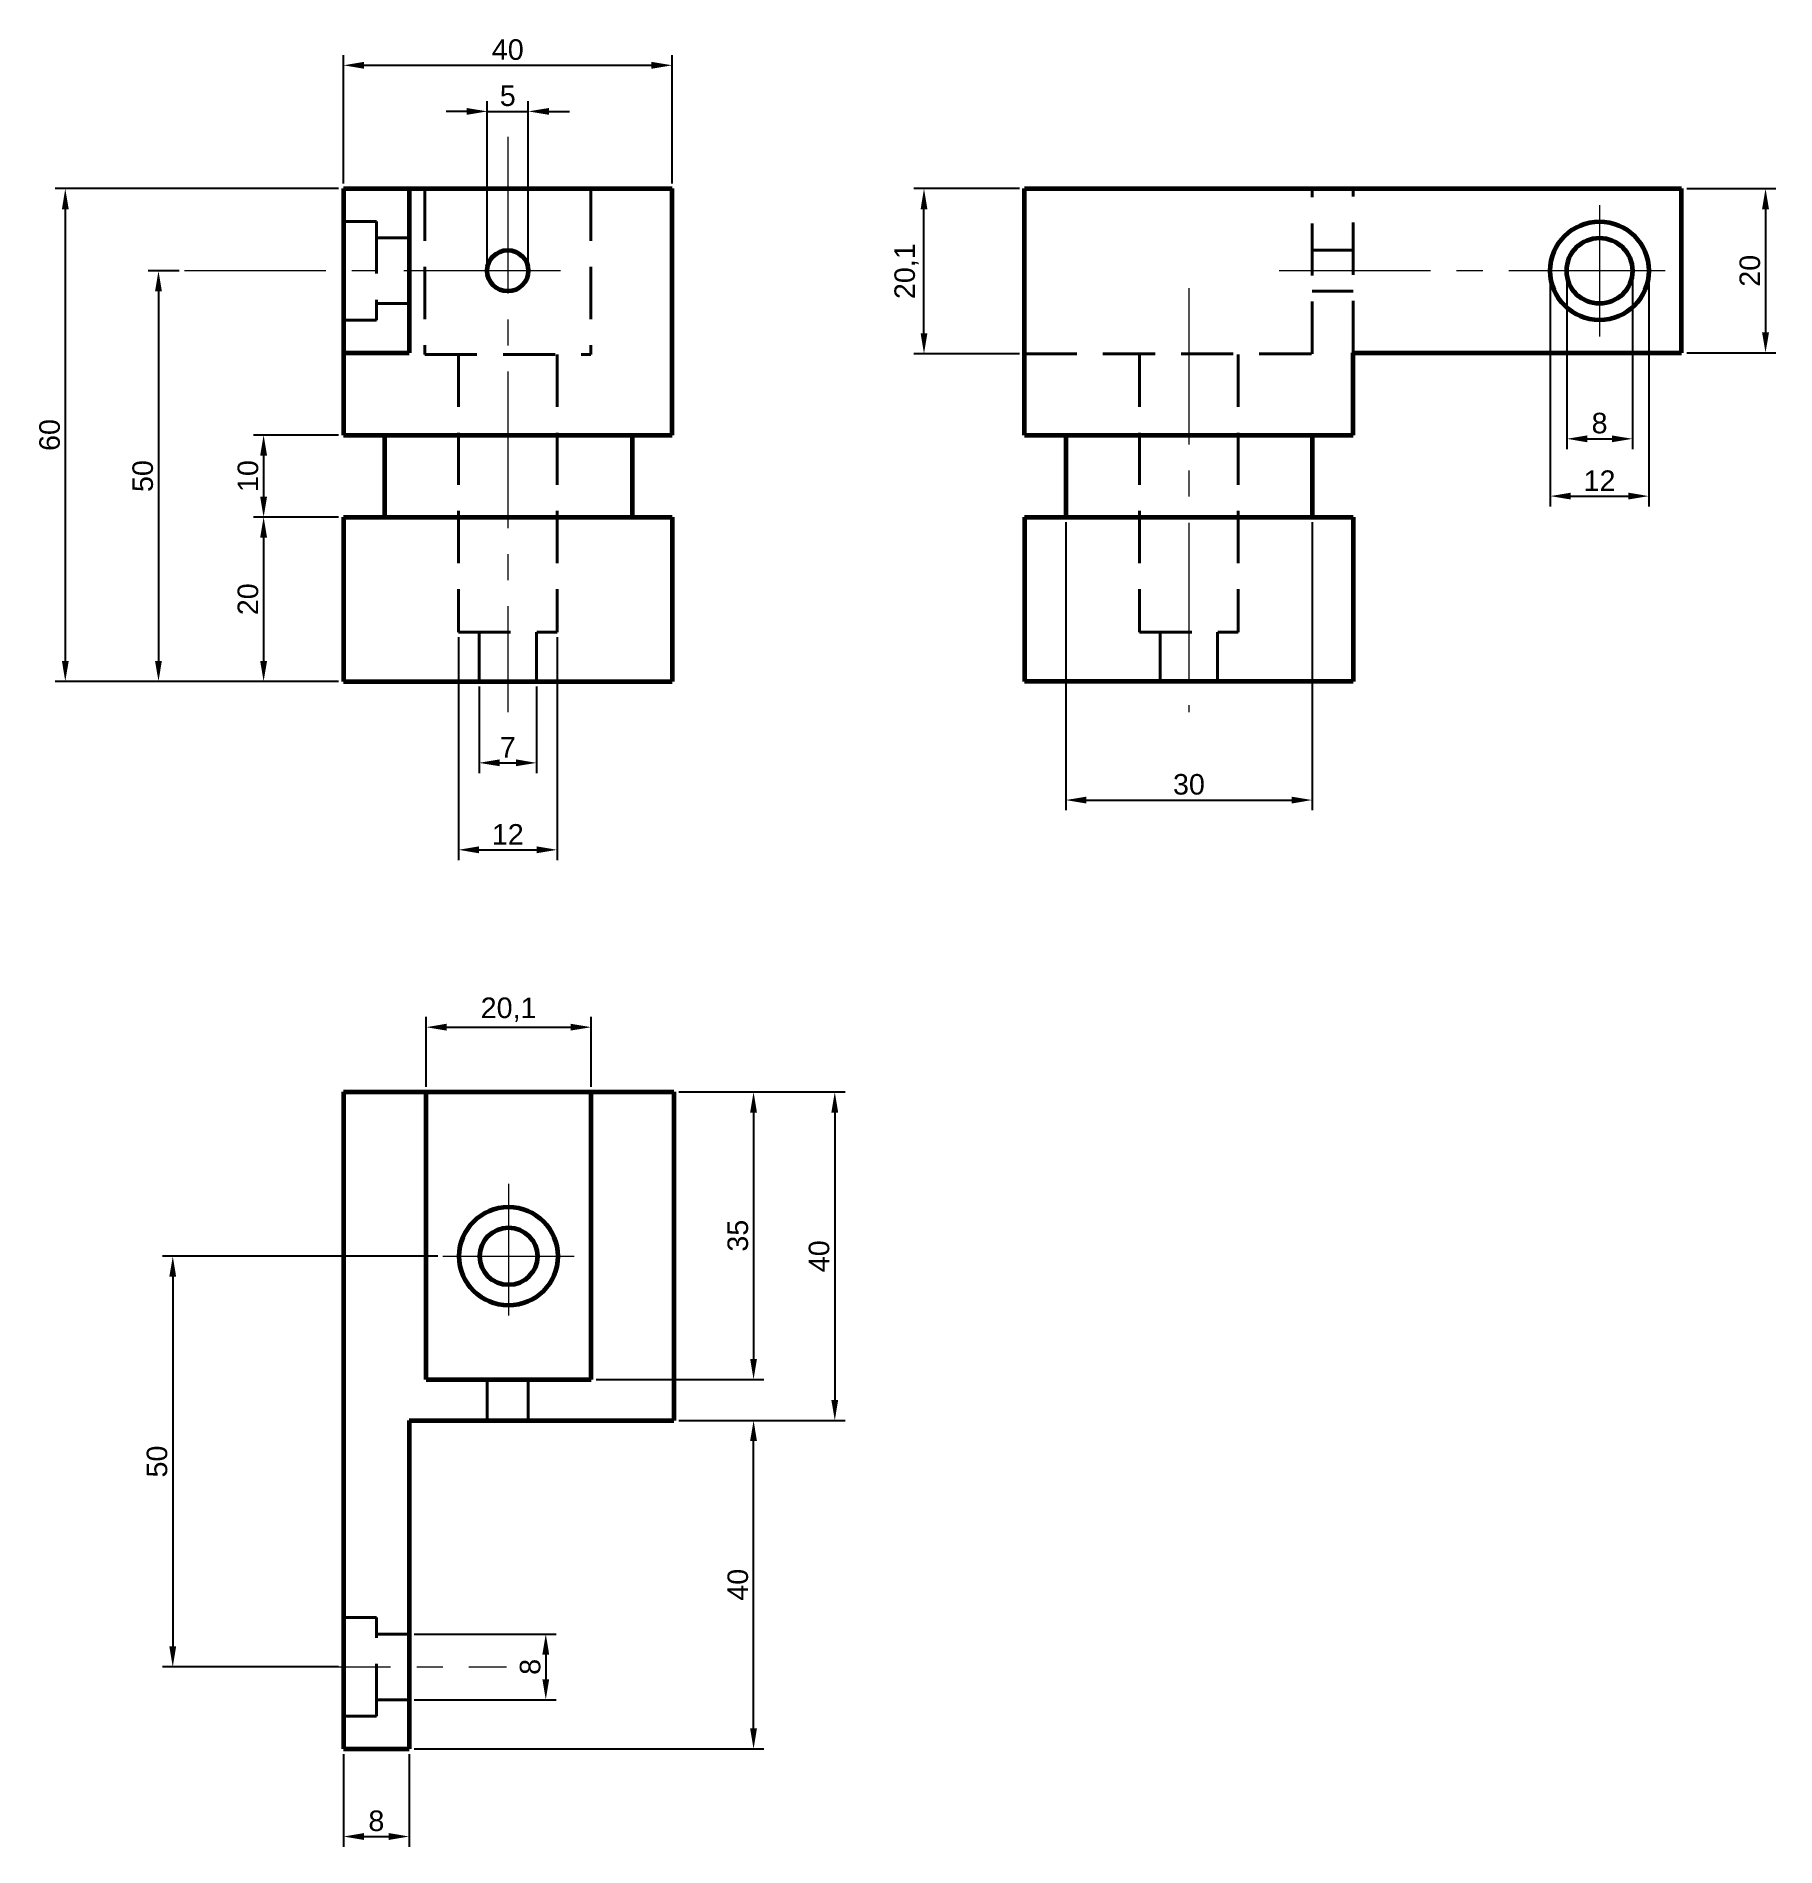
# Model space of a CAD drawing. Header units: millimetres. Extents: x -37 to 174, y -12 to 209.
import ezdxf

# ---------------------------------------------------------------- set-up
doc = ezdxf.new("R2010")
doc.units = ezdxf.units.MM
doc.linetypes.add('CENTER2', pattern=[28.575, 19.05, -3.175, 3.175, -3.175])
doc.linetypes.add('DASHED2', pattern=[9.525, 6.35, -3.175])
for name, color, linetype, lineweight in [('A', 10, 'Continuous', 60), ('B', 40, 'DASHED2', 40), ('dim', 144, 'Continuous', 20), ('E', 102, 'CENTER2', 20)]:
    doc.layers.add(name, color=color, linetype=linetype, lineweight=lineweight)
doc.styles.get("Standard").update_dxf_attribs({"font": 'arial.ttf'})
doc.dimstyles.new('ISO-25', dxfattribs={"dimtxt": 2.5, "dimasz": 2.5, "dimexe": 1.25, "dimexo": 0.625, "dimtad": 1, "dimtxsty": 'Standard', "dimcen": 2.5, "dimadec": 0, "dimazin": 0, "dimtfac": 1, "dimtmove": 0, "dimatfit": 3, "dimfxl": 1, "dimarcsym": 0})

# ---------------------------------------------------------------- blocks, each defined once
blk = doc.blocks.new('*D9')
at = {"layer": 'Defpoints', "color": 0, "transparency": 16777216}
for p in [(0, 160), (-9.73, 150), (0, 150)]:
    blk.add_point(p, dxfattribs=at)
at = {"layer": 'dim', "color": 0, "lineweight": -2, "transparency": 16777216}
for p, q in [((-0.62, 160), (-10.98, 160)), ((-9.73, 157.5), (-9.73, 152.5)), ((-0.62, 150), (-10.98, 150))]:
    blk.add_line(p, q, dxfattribs=at)
at = {"layer": 'dim', "color": 0, "transparency": 16777216}
for points in [[(-10.15, 157.5), (-9.31, 157.5), (-9.73, 160)], [(-10.15, 152.5), (-9.31, 152.5), (-9.73, 150)]]:
    blk.add_solid(points, dxfattribs=at)
at = {"layer": 'dim', "color": 0, "transparency": 16777216, "insert": (-11.63, 155), "char_height": 2.5, "attachment_point": 5, "rotation": 90}
blk.add_mtext('10', dxfattribs=at)
blk = doc.blocks.new('*D10')
at = {"layer": 'Defpoints', "color": 0, "transparency": 16777216}
for p in [(0, 150), (-9.73, 130), (0, 130)]:
    blk.add_point(p, dxfattribs=at)
at = {"layer": 'dim', "color": 0, "lineweight": -2, "transparency": 16777216}
for p, q in [((-0.62, 150), (-10.98, 150)), ((-9.73, 147.5), (-9.73, 132.5)), ((-0.62, 130), (-10.98, 130))]:
    blk.add_line(p, q, dxfattribs=at)
at = {"layer": 'dim', "color": 0, "transparency": 16777216}
for points in [[(-10.15, 147.5), (-9.31, 147.5), (-9.73, 150)], [(-10.15, 132.5), (-9.31, 132.5), (-9.73, 130)]]:
    blk.add_solid(points, dxfattribs=at)
at = {"layer": 'dim', "color": 0, "transparency": 16777216, "insert": (-11.63, 140), "char_height": 2.5, "attachment_point": 5, "rotation": 90}
blk.add_mtext('20', dxfattribs=at)
blk = doc.blocks.new('*D11')
at = {"layer": 'Defpoints', "color": 0, "transparency": 16777216}
for p in [(0, 190), (-33.88, 130), (0, 130)]:
    blk.add_point(p, dxfattribs=at)
at = {"layer": 'dim', "color": 0, "lineweight": -2, "transparency": 16777216}
for p, q in [((-0.62, 190), (-35.13, 190)), ((-33.88, 187.5), (-33.88, 132.5)), ((-0.62, 130), (-35.13, 130))]:
    blk.add_line(p, q, dxfattribs=at)
at = {"layer": 'dim', "color": 0, "transparency": 16777216}
for points in [[(-34.29, 187.5), (-33.46, 187.5), (-33.88, 190)], [(-34.29, 132.5), (-33.46, 132.5), (-33.88, 130)]]:
    blk.add_solid(points, dxfattribs=at)
at = {"layer": 'dim', "color": 0, "transparency": 16777216, "insert": (-35.78, 160), "char_height": 2.5, "attachment_point": 5, "rotation": 90}
blk.add_mtext('60', dxfattribs=at)
blk = doc.blocks.new('*D13')
at = {"layer": 'Defpoints', "color": 0, "transparency": 16777216}
for p in [(40, 205.02), (0, 190), (40, 190)]:
    blk.add_point(p, dxfattribs=at)
at = {"layer": 'dim', "color": 0, "lineweight": -2, "transparency": 16777216}
for p, q in [((0, 190.62), (0, 206.27)), ((40, 190.62), (40, 206.27)), ((2.5, 205.02), (37.5, 205.02))]:
    blk.add_line(p, q, dxfattribs=at)
at = {"layer": 'dim', "color": 0, "transparency": 16777216}
for points in [[(2.5, 205.44), (2.5, 204.6), (0, 205.02)], [(37.5, 205.44), (37.5, 204.6), (40, 205.02)]]:
    blk.add_solid(points, dxfattribs=at)
at = {"layer": 'dim', "color": 0, "transparency": 16777216, "insert": (20, 206.92), "char_height": 2.5, "attachment_point": 5}
blk.add_mtext('40', dxfattribs=at)
blk = doc.blocks.new('*D16')
at = {"layer": 'Defpoints', "color": 0, "transparency": 16777216}
for p in [(16.5, 130), (23.5, 130), (23.5, 120.08)]:
    blk.add_point(p, dxfattribs=at)
at = {"layer": 'dim', "color": 0, "lineweight": -2, "transparency": 16777216}
for p, q in [((16.5, 129.38), (16.5, 118.83)), ((23.5, 129.38), (23.5, 118.83)), ((19, 120.08), (21, 120.08))]:
    blk.add_line(p, q, dxfattribs=at)
at = {"layer": 'dim', "color": 0, "transparency": 16777216}
for points in [[(19, 120.5), (19, 119.67), (16.5, 120.08)], [(21, 120.5), (21, 119.67), (23.5, 120.08)]]:
    blk.add_solid(points, dxfattribs=at)
at = {"layer": 'dim', "color": 0, "transparency": 16777216, "insert": (20, 121.96), "char_height": 2.5, "attachment_point": 5}
blk.add_mtext('7', dxfattribs=at)
blk = doc.blocks.new('*D17')
at = {"layer": 'Defpoints', "color": 0, "transparency": 16777216}
for p in [(14, 136), (26, 136), (26, 109.49)]:
    blk.add_point(p, dxfattribs=at)
at = {"layer": 'dim', "color": 0, "lineweight": -2, "transparency": 16777216}
for p, q in [((14, 135.38), (14, 108.24)), ((26, 135.38), (26, 108.24)), ((16.5, 109.49), (23.5, 109.49))]:
    blk.add_line(p, q, dxfattribs=at)
at = {"layer": 'dim', "color": 0, "transparency": 16777216}
for points in [[(16.5, 109.91), (16.5, 109.07), (14, 109.49)], [(23.5, 109.91), (23.5, 109.07), (26, 109.49)]]:
    blk.add_solid(points, dxfattribs=at)
at = {"layer": 'dim', "color": 0, "transparency": 16777216, "insert": (20, 111.37), "char_height": 2.5, "attachment_point": 5}
blk.add_mtext('12', dxfattribs=at)
blk = doc.blocks.new('*D18')
at = {"layer": 'Defpoints', "color": 0, "transparency": 16777216}
for p in [(8, 14), (8, 6), (24.63, 6)]:
    blk.add_point(p, dxfattribs=at)
at = {"layer": 'dim', "color": 0, "lineweight": -2, "transparency": 16777216}
for p, q in [((8.62, 14), (25.88, 14)), ((24.63, 11.5), (24.63, 8.5)), ((8.62, 6), (25.88, 6))]:
    blk.add_line(p, q, dxfattribs=at)
at = {"layer": 'dim', "color": 0, "transparency": 16777216}
for points in [[(24.21, 11.5), (25.04, 11.5), (24.63, 14)], [(24.21, 8.5), (25.04, 8.5), (24.63, 6)]]:
    blk.add_solid(points, dxfattribs=at)
at = {"layer": 'dim', "color": 0, "transparency": 16777216, "insert": (22.73, 10), "char_height": 2.5, "attachment_point": 5, "rotation": 90}
blk.add_mtext('8', dxfattribs=at)
blk = doc.blocks.new('*D20')
at = {"layer": 'Defpoints', "color": 0, "transparency": 16777216}
for p in [(12.1, 60), (-20.79, 10), (0, 10)]:
    blk.add_point(p, dxfattribs=at)
at = {"layer": 'dim', "color": 0, "lineweight": -2, "transparency": 16777216}
for p, q in [((11.47, 60), (-22.04, 60)), ((-20.79, 57.5), (-20.79, 12.5)), ((-0.62, 10), (-22.04, 10))]:
    blk.add_line(p, q, dxfattribs=at)
at = {"layer": 'dim', "color": 0, "transparency": 16777216}
for points in [[(-21.21, 57.5), (-20.38, 57.5), (-20.79, 60)], [(-21.21, 12.5), (-20.38, 12.5), (-20.79, 10)]]:
    blk.add_solid(points, dxfattribs=at)
at = {"layer": 'dim', "color": 0, "transparency": 16777216, "insert": (-22.7, 35), "char_height": 2.5, "attachment_point": 5, "rotation": 90}
blk.add_mtext('50', dxfattribs=at)
blk = doc.blocks.new('*D21')
at = {"layer": 'Defpoints', "color": 0, "transparency": 16777216}
for p in [(40.2, 40), (49.93, 40), (8, 0)]:
    blk.add_point(p, dxfattribs=at)
at = {"layer": 'dim', "color": 0, "lineweight": -2, "transparency": 16777216}
for p, q in [((40.83, 40), (51.18, 40)), ((49.93, 2.5), (49.93, 37.5)), ((8.62, 0), (51.18, 0))]:
    blk.add_line(p, q, dxfattribs=at)
at = {"layer": 'dim', "color": 0, "transparency": 16777216}
for points in [[(49.51, 37.5), (50.34, 37.5), (49.93, 40)], [(49.51, 2.5), (50.34, 2.5), (49.93, 0)]]:
    blk.add_solid(points, dxfattribs=at)
at = {"layer": 'dim', "color": 0, "transparency": 16777216, "insert": (48.02, 20), "char_height": 2.5, "attachment_point": 5, "rotation": 90}
blk.add_mtext('40', dxfattribs=at)
blk = doc.blocks.new('*D22')
at = {"layer": 'Defpoints', "color": 0, "transparency": 16777216}
for p in [(30.15, 87.89), (10.05, 80), (30.15, 80)]:
    blk.add_point(p, dxfattribs=at)
at = {"layer": 'dim', "color": 0, "lineweight": -2, "transparency": 16777216}
for p, q in [((10.05, 80.62), (10.05, 89.14)), ((30.15, 80.62), (30.15, 89.14)), ((12.55, 87.89), (27.65, 87.89))]:
    blk.add_line(p, q, dxfattribs=at)
at = {"layer": 'dim', "color": 0, "transparency": 16777216}
for points in [[(12.55, 88.31), (12.55, 87.48), (10.05, 87.89)], [(27.65, 88.31), (27.65, 87.48), (30.15, 87.89)]]:
    blk.add_solid(points, dxfattribs=at)
at = {"layer": 'dim', "color": 0, "transparency": 16777216, "insert": (20.1, 90.02), "char_height": 2.5, "attachment_point": 5}
blk.add_mtext('20,1', dxfattribs=at)
blk = doc.blocks.new('*D27')
at = {"layer": 'Defpoints', "color": 0, "transparency": 16777216}
for p in [(40.2, 80), (30.15, 45), (49.93, 45)]:
    blk.add_point(p, dxfattribs=at)
at = {"layer": 'dim', "color": 0, "lineweight": -2, "transparency": 16777216}
for p, q in [((40.83, 80), (51.18, 80)), ((49.93, 77.5), (49.93, 47.5)), ((30.78, 45), (51.18, 45))]:
    blk.add_line(p, q, dxfattribs=at)
at = {"layer": 'dim', "color": 0, "transparency": 16777216}
for points in [[(49.51, 77.5), (50.34, 77.5), (49.93, 80)], [(49.51, 47.5), (50.34, 47.5), (49.93, 45)]]:
    blk.add_solid(points, dxfattribs=at)
at = {"layer": 'dim', "color": 0, "transparency": 16777216, "insert": (48.02, 62.5), "char_height": 2.5, "attachment_point": 5, "rotation": 90}
blk.add_mtext('35', dxfattribs=at)
blk = doc.blocks.new('*D28')
at = {"layer": 'Defpoints', "color": 0, "transparency": 16777216}
for p in [(40.2, 80), (40.2, 40), (59.82, 40)]:
    blk.add_point(p, dxfattribs=at)
at = {"layer": 'dim', "color": 0, "lineweight": -2, "transparency": 16777216}
for p, q in [((40.83, 80), (61.07, 80)), ((59.82, 77.5), (59.82, 42.5)), ((40.83, 40), (61.07, 40))]:
    blk.add_line(p, q, dxfattribs=at)
at = {"layer": 'dim', "color": 0, "transparency": 16777216}
for points in [[(59.4, 77.5), (60.23, 77.5), (59.82, 80)], [(59.4, 42.5), (60.23, 42.5), (59.82, 40)]]:
    blk.add_solid(points, dxfattribs=at)
at = {"layer": 'dim', "color": 0, "transparency": 16777216, "insert": (57.91, 60), "char_height": 2.5, "attachment_point": 5, "rotation": 90}
blk.add_mtext('40', dxfattribs=at)
blk = doc.blocks.new('*D29')
at = {"layer": 'Defpoints', "color": 0, "transparency": 16777216}
for p in [(87.94, 150), (117.94, 150), (117.94, 115.55)]:
    blk.add_point(p, dxfattribs=at)
at = {"layer": 'dim', "color": 0, "lineweight": -2, "transparency": 16777216}
for p, q in [((87.94, 149.38), (87.94, 114.3)), ((117.94, 149.38), (117.94, 114.3)), ((90.44, 115.55), (115.44, 115.55))]:
    blk.add_line(p, q, dxfattribs=at)
at = {"layer": 'dim', "color": 0, "transparency": 16777216}
for points in [[(90.44, 115.96), (90.44, 115.13), (87.94, 115.55)], [(115.44, 115.96), (115.44, 115.13), (117.94, 115.55)]]:
    blk.add_solid(points, dxfattribs=at)
at = {"layer": 'dim', "color": 0, "transparency": 16777216, "insert": (102.94, 117.45), "char_height": 2.5, "attachment_point": 5}
blk.add_mtext('30', dxfattribs=at)
blk = doc.blocks.new('*D31')
at = {"layer": 'Defpoints', "color": 0, "transparency": 16777216}
for p in [(22.5, 199.41), (17.5, 180), (22.5, 180)]:
    blk.add_point(p, dxfattribs=at)
at = {"layer": 'dim', "color": 0, "lineweight": -2, "transparency": 16777216}
for p, q in [((17.5, 180.62), (17.5, 200.66)), ((22.5, 180.62), (22.5, 200.66)), ((15, 199.41), (12.5, 199.41)), ((17.5, 199.41), (22.5, 199.41)), ((25, 199.41), (27.5, 199.41))]:
    blk.add_line(p, q, dxfattribs=at)
at = {"layer": 'dim', "color": 0, "transparency": 16777216}
for points in [[(15, 199.82), (15, 198.99), (17.5, 199.41)], [(25, 199.82), (25, 198.99), (22.5, 199.41)]]:
    blk.add_solid(points, dxfattribs=at)
at = {"layer": 'dim', "color": 0, "transparency": 16777216, "insert": (20, 201.3), "char_height": 2.5, "attachment_point": 5}
blk.add_mtext('5', dxfattribs=at)
blk = doc.blocks.new('*D32')
at = {"layer": 'Defpoints', "color": 0, "transparency": 16777216}
for p in [(70.68, 190), (82.94, 190), (82.94, 169.9)]:
    blk.add_point(p, dxfattribs=at)
at = {"layer": 'dim', "color": 0, "lineweight": -2, "transparency": 16777216}
for p, q in [((82.31, 190), (69.43, 190)), ((70.68, 172.4), (70.68, 187.5)), ((82.31, 169.9), (69.43, 169.9))]:
    blk.add_line(p, q, dxfattribs=at)
at = {"layer": 'dim', "color": 0, "transparency": 16777216}
for points in [[(70.27, 187.5), (71.1, 187.5), (70.68, 190)], [(70.27, 172.4), (71.1, 172.4), (70.68, 169.9)]]:
    blk.add_solid(points, dxfattribs=at)
at = {"layer": 'dim', "color": 0, "transparency": 16777216, "insert": (68.56, 179.95), "char_height": 2.5, "attachment_point": 5, "rotation": 90}
blk.add_mtext('20,1', dxfattribs=at)
blk = doc.blocks.new('*D34')
at = {"layer": 'Defpoints', "color": 0, "transparency": 16777216}
for p in [(146.94, 180), (158.94, 180), (158.94, 152.56)]:
    blk.add_point(p, dxfattribs=at)
at = {"layer": 'dim', "color": 0, "lineweight": -2, "transparency": 16777216}
for p, q in [((146.94, 179.38), (146.94, 151.31)), ((158.94, 179.38), (158.94, 151.31)), ((149.44, 152.56), (156.44, 152.56))]:
    blk.add_line(p, q, dxfattribs=at)
at = {"layer": 'dim', "color": 0, "transparency": 16777216}
for points in [[(149.44, 152.98), (149.44, 152.15), (146.94, 152.56)], [(156.44, 152.98), (156.44, 152.15), (158.94, 152.56)]]:
    blk.add_solid(points, dxfattribs=at)
at = {"layer": 'dim', "color": 0, "transparency": 16777216, "insert": (152.94, 154.44), "char_height": 2.5, "attachment_point": 5}
blk.add_mtext('12', dxfattribs=at)
blk = doc.blocks.new('*D35')
at = {"layer": 'Defpoints', "color": 0, "transparency": 16777216}
for p in [(-19.38, 180), (-22.53, 130), (0, 130)]:
    blk.add_point(p, dxfattribs=at)
at = {"layer": 'dim', "color": 0, "lineweight": -2, "transparency": 16777216}
for p, q in [((-20, 180), (-23.78, 180)), ((-22.53, 177.5), (-22.53, 132.5)), ((-0.62, 130), (-23.78, 130))]:
    blk.add_line(p, q, dxfattribs=at)
at = {"layer": 'dim', "color": 0, "transparency": 16777216}
for points in [[(-22.95, 177.5), (-22.12, 177.5), (-22.53, 180)], [(-22.95, 132.5), (-22.12, 132.5), (-22.53, 130)]]:
    blk.add_solid(points, dxfattribs=at)
at = {"layer": 'dim', "color": 0, "transparency": 16777216, "insert": (-24.44, 155), "char_height": 2.5, "attachment_point": 5, "rotation": 90}
blk.add_mtext('50', dxfattribs=at)
blk = doc.blocks.new('*D36')
at = {"layer": 'Defpoints', "color": 0, "transparency": 16777216}
for p in [(162.94, 190), (162.94, 170), (173.15, 170)]:
    blk.add_point(p, dxfattribs=at)
at = {"layer": 'dim', "color": 0, "lineweight": -2, "transparency": 16777216}
for p, q in [((163.56, 190), (174.4, 190)), ((173.15, 187.5), (173.15, 172.5)), ((163.56, 170), (174.4, 170))]:
    blk.add_line(p, q, dxfattribs=at)
at = {"layer": 'dim', "color": 0, "transparency": 16777216}
for points in [[(172.73, 187.5), (173.57, 187.5), (173.15, 190)], [(172.73, 172.5), (173.57, 172.5), (173.15, 170)]]:
    blk.add_solid(points, dxfattribs=at)
at = {"layer": 'dim', "color": 0, "transparency": 16777216, "insert": (171.25, 180), "char_height": 2.5, "attachment_point": 5, "rotation": 90}
blk.add_mtext('20', dxfattribs=at)
blk = doc.blocks.new('*D37')
at = {"layer": 'Defpoints', "color": 0, "transparency": 16777216}
for p in [(0, 0), (8, 0), (8, -10.66)]:
    blk.add_point(p, dxfattribs=at)
at = {"layer": 'dim', "color": 0, "lineweight": -2, "transparency": 16777216}
for p, q in [((0, -0.62), (0, -11.91)), ((8, -0.62), (8, -11.91)), ((2.5, -10.66), (5.5, -10.66))]:
    blk.add_line(p, q, dxfattribs=at)
at = {"layer": 'dim', "color": 0, "transparency": 16777216}
for points in [[(2.5, -10.24), (2.5, -11.08), (0, -10.66)], [(5.5, -10.24), (5.5, -11.08), (8, -10.66)]]:
    blk.add_solid(points, dxfattribs=at)
at = {"layer": 'dim', "color": 0, "transparency": 16777216, "insert": (4, -8.76), "char_height": 2.5, "attachment_point": 5}
blk.add_mtext('8', dxfattribs=at)
blk = doc.blocks.new('*D38')
at = {"layer": 'Defpoints', "color": 0, "transparency": 16777216}
for p in [(148.94, 180), (156.94, 180), (156.94, 159.54)]:
    blk.add_point(p, dxfattribs=at)
at = {"layer": 'dim', "color": 0, "lineweight": -2, "transparency": 16777216}
for p, q in [((148.94, 179.38), (148.94, 158.29)), ((156.94, 179.38), (156.94, 158.29)), ((151.44, 159.54), (154.44, 159.54))]:
    blk.add_line(p, q, dxfattribs=at)
at = {"layer": 'dim', "color": 0, "transparency": 16777216}
for points in [[(151.44, 159.95), (151.44, 159.12), (148.94, 159.54)], [(154.44, 159.95), (154.44, 159.12), (156.94, 159.54)]]:
    blk.add_solid(points, dxfattribs=at)
at = {"layer": 'dim', "color": 0, "transparency": 16777216, "insert": (152.94, 161.44), "char_height": 2.5, "attachment_point": 5}
blk.add_mtext('8', dxfattribs=at)

msp = doc.modelspace()

# ---------------------------------------------------------------- linework, layer by layer
at = {"layer": 'A'}
for p, q in [((0, 190), (0, 160)), ((0, 190), (40, 190)), ((8, 190), (8, 170)), ((40, 160), (40, 190)), ((82.936, 160), (82.936, 190)), ((82.936, 190), (162.936, 190)), ((162.936, 170), (162.936, 190)), ((0, 170), (8, 170)), ((122.936, 160), (122.936, 170)), ((122.936, 170), (162.936, 170)), ((0, 160), (40, 160)), ((5, 160), (5, 150.05)), ((35.2, 150.05), (35.2, 160)), ((82.936, 160), (122.936, 160)), ((87.936, 160), (87.936, 150)), ((117.936, 160), (117.936, 150)), ((0, 150), (0, 130)), ((0, 150), (40, 150)), ((40, 150), (40, 130)), ((82.936, 150), (82.936, 130)), ((82.936, 150), (122.936, 150)), ((122.936, 150), (122.936, 130)), ((0, 130), (40, 130)), ((122.936, 130), (82.936, 130)), ((0, 80), (0, 0)), ((0, 80), (40.2, 80)), ((10.05, 45), (10.05, 80)), ((30.15, 45), (30.15, 80)), ((40.2, 80), (40.2, 40)), ((10.05, 45), (30.15, 45)), ((8, 40), (40.2, 40)), ((8, 40), (8, 0)), ((0, 0), (8, 0))]:
    msp.add_line(p, q, dxfattribs=at)
for centre, radius in [((152.936, 180), 6), ((152.936, 180), 4), ((20, 180), 2.5), ((20.1, 60), 6), ((20.1, 60), 3.5)]:
    msp.add_circle(centre, radius, dxfattribs=at)
at = {"layer": 'B'}
for p, q in [((9.9, 190), (9.9, 169.8)), ((30.1, 190), (30.1, 169.8)), ((117.936, 169.9), (117.936, 190)), ((122.936, 170), (122.936, 190)), ((4, 186), (0, 186)), ((4, 186), (4, 174)), ((8, 184), (4, 184)), ((117.936, 182.5), (122.936, 182.5)), ((117.936, 177.5), (122.936, 177.5)), ((8, 176), (4, 176)), ((4, 174), (0, 174)), ((9.9, 169.8), (30.1, 169.8)), ((14, 169.8), (14, 136)), ((26, 169.8), (26, 136)), ((82.936, 169.9), (117.936, 169.9)), ((96.936, 169.8), (96.936, 136)), ((108.936, 169.8), (108.936, 136)), ((14, 136), (26, 136)), ((16.5, 136), (16.5, 130)), ((23.5, 136), (23.5, 130)), ((96.936, 136), (108.936, 136)), ((99.436, 136), (99.436, 130)), ((106.436, 136), (106.436, 130)), ((17.5, 40), (17.5, 45)), ((22.5, 40), (22.5, 45)), ((0, 16), (4, 16)), ((4, 4), (4, 16)), ((4, 14), (8, 14)), ((4, 6), (8, 6)), ((0, 4), (4, 4))]:
    msp.add_line(p, q, dxfattribs=at)
at = {"layer": 'E'}
for p, q in [((20, 196.302), (20, 126.232)), ((152.936, 188), (152.936, 172)), ((26.41, 180), (-19.376, 180)), ((160.936, 180), (113.936, 180)), ((102.936, 177.9), (102.936, 126.232)), ((20.1, 68.8), (20.1, 52.8)), ((12.1, 60), (28.1, 60)), ((-13.31, 10), (19.827, 10))]:
    msp.add_line(p, q, dxfattribs=at)

# ---------------------------------------------------------------- dimensions: what is measured, and where the dimension line sits
at = {"layer": 'dim'}
for base, p1, p2, picture, middle in [((40, 205.021), (0, 190), (40, 190), '*D13', (20, 206.922)), ((22.5, 199.407), (17.5, 180), (22.5, 180), '*D31', (20, 201.303)), ((158.936, 152.562), (146.936, 180), (158.936, 180), '*D34', (152.936, 154.442)), ((156.936, 159.537), (148.936, 180), (156.936, 180), '*D38', (152.936, 161.438)), ((26, 109.49), (14, 136), (26, 136), '*D17', (20, 111.37)), ((23.5, 120.082), (16.5, 130), (23.5, 130), '*D16', (20, 121.957)), ((8, -10.66), (0, 0), (8, 0), '*D37', (4, -8.759))]:
    dim = msp.add_linear_dim(base=base, p1=p1, p2=p2, dimstyle='ISO-25', dxfattribs=at)
    dim.commit()
    dim.dimension.update_dxf_attribs({"geometry": picture, "text_midpoint": middle})
for base, p1, p2, picture, middle in [((-33.877, 130), (0, 190), (0, 130), '*D11', (-33.877, 160)), ((-20.795, 10), (12.1, 60), (0, 10), '*D20', (-20.795, 35))]:
    dim = msp.add_linear_dim(base=base, p1=p1, p2=p2, angle=90, dimstyle='ISO-25', dxfattribs=at)
    dim.commit()
    dim.dimension.update_dxf_attribs({"geometry": picture, "text_midpoint": middle, "dimtype": 160})
for base, p1, p2, picture, middle in [((70.683, 190), (82.936, 169.9), (82.936, 190), '*D32', (68.556, 179.95)), ((173.149, 170), (162.936, 190), (162.936, 170), '*D36', (171.247, 180)), ((-22.534, 130), (-19.376, 180), (0, 130), '*D35', (-24.435, 155)), ((-9.731, 150), (0, 160), (0, 150), '*D9', (-11.633, 155)), ((-9.731, 130), (0, 150), (0, 130), '*D10', (-11.633, 140)), ((49.926, 45), (40.2, 80), (30.15, 45), '*D27', (48.023, 62.5)), ((59.816, 40), (40.2, 80), (40.2, 40), '*D28', (57.915, 60)), ((49.926, 40), (8, 0), (40.2, 40), '*D21', (48.024, 20)), ((24.626, 6), (8, 14), (8, 6), '*D18', (22.725, 10))]:
    dim = msp.add_linear_dim(base=base, p1=p1, p2=p2, angle=90, dimstyle='ISO-25', dxfattribs=at)
    dim.commit()
    dim.dimension.update_dxf_attribs({"geometry": picture, "text_midpoint": middle})
for base, p1, p2, picture, middle in [((117.936, 115.547), (87.936, 150), (117.936, 150), '*D29', (102.936, 115.547)), ((30.15, 87.893), (10.05, 80), (30.15, 80), '*D22', (20.1, 87.893))]:
    dim = msp.add_linear_dim(base=base, p1=p1, p2=p2, dimstyle='ISO-25', dxfattribs=at)
    dim.commit()
    dim.dimension.update_dxf_attribs({"geometry": picture, "text_midpoint": middle, "dimtype": 160})

doc.saveas('drawing.dxf')
